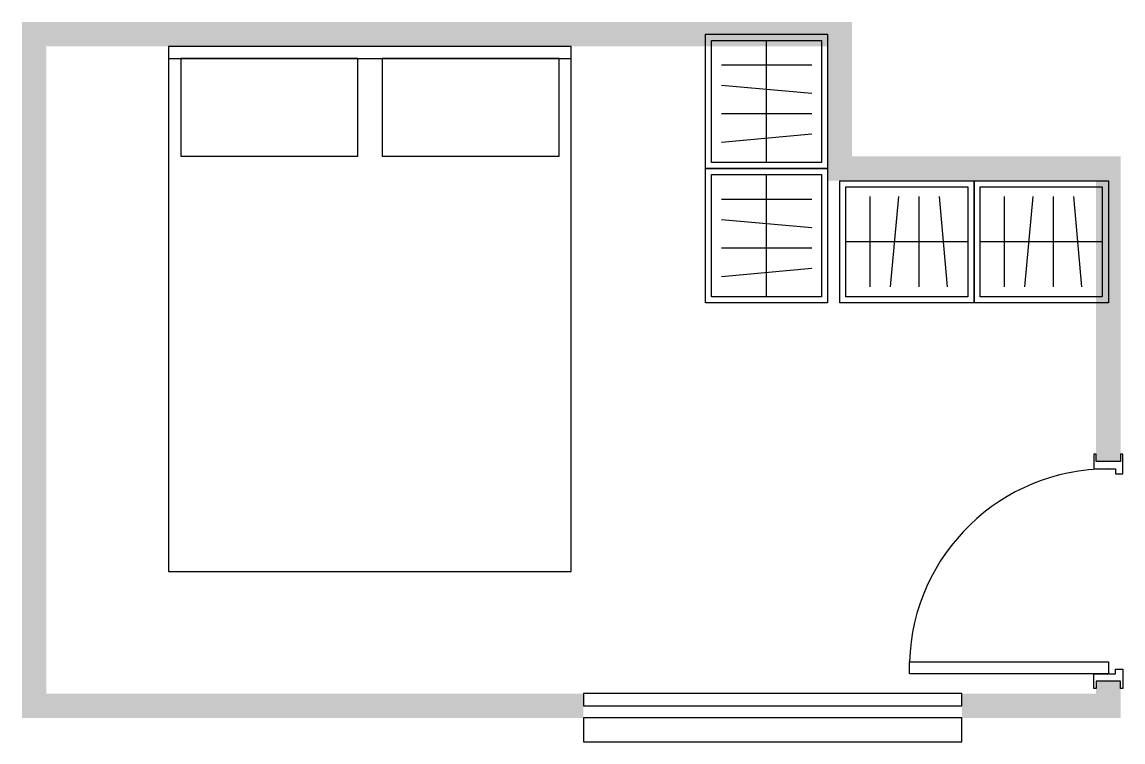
# Model space of a CAD drawing. Header units: millimetres. Extents: x -50 to 4460, y -148 to 2800.
import ezdxf

# ---------------------------------------------------------------- set-up
doc = ezdxf.new("R2010")
doc.units = ezdxf.units.MM

# ---------------------------------------------------------------- blocks, each defined once
blk = doc.blocks.new('Door_Wide')
blk.add_line((100, 50), (100, -50))
for points in [[(70, 60), (70, 50), (100, 50), (100, -50), (70, -50), (70, -60), (130, -60), (130, -50), (130, 30), (150, 30), (150, 60), (70, 60)], [(1030, 60), (1030, 50), (1000, 50), (1000, -50), (1030, -50), (1030, -60), (970, -60), (970, -50), (970, 30), (950, 30), (950, 60), (1030, 60)]]:
    blk.add_lwpolyline(points)
blk.add_lwpolyline([(970, 0), (970, -815), (920, -815), (920, 0)], close=True)
blk.add_arc((945, 0), 815, 180, 268.2422)
for points in [[(0, 50), (0, -50), (100, 50), (100, -50)], [(1000, 50), (1000, -50), (1100, 50), (1100, -50)]]:
    blk.add_solid(points)
blk = doc.blocks.new('robe')
at = {"true_color": 0xffffff}
for p, q in [((250, 25), (250, 525)), ((65, 425), (435, 425)), ((65, 341.7), (435, 308.3)), ((65, 225), (435, 225)), ((65, 108.3), (435, 141.7))]:
    blk.add_line(p, q, dxfattribs=at)
for points in [[(0, 0), (0, 550), (500, 550), (500, 0)], [(25, 25), (25, 525), (475, 525), (475, 25)]]:
    blk.add_lwpolyline(points, close=True, dxfattribs=at)
blk = doc.blocks.new('Bed')
at = {"true_color": 0xbebebe}
blk.add_line((0, -100), (1650, -100), dxfattribs=at)
at = {"true_color": 0xffffff}
for points in [[(0, -50), (0, -2200), (1650, -2200), (1650, -50)], [(50, -100), (50, -500), (775, -500), (775, -100)], [(875, -100), (875, -500), (1600, -500), (1600, -100)]]:
    blk.add_lwpolyline(points, close=True, dxfattribs=at)
blk = doc.blocks.new('AllBlock')
at = {"true_color": 0xffffff}
for points in [[(2249.5, 49.5), (2249.5, 0), (3800.5, 0), (3800.5, 49.5)], [(2249.5, -49.5), (2249.5, -148.5), (3800.5, -148.5), (3800.5, -49.5)]]:
    blk.add_lwpolyline(points, close=True, dxfattribs=at)
for points in [[(-50, 2800), (-50, 2700), (600, 2800), (600, 2700)], [(-50, 2800), (-50, 2150), (50, 2800), (50, 2150)], [(500, 2800), (500, 2700), (1150, 2800), (1150, 2700)], [(1050, 2800), (1050, 2700), (1700, 2800), (1700, 2700)], [(1600, 2800), (1600, 2700), (2250, 2800), (2250, 2700)], [(2150, 2800), (2150, 2700), (2800, 2800), (2800, 2700)], [(2700, 2800), (2700, 2700), (3350, 2800), (3350, 2700)], [(3250, 2800), (3250, 2150), (3350, 2800), (3350, 2150)], [(-50, 2250), (-50, 1600), (50, 2250), (50, 1600)], [(3250, 2250), (3250, 2150), (3900, 2250), (3900, 2150)], [(3800, 2250), (3800, 2150), (4450, 2250), (4450, 2150)], [(4350, 2250), (4350, 1600), (4450, 2250), (4450, 1600)], [(-50, 1700), (-50, 1050), (50, 1700), (50, 1050)], [(4350, 1700), (4350, 1050), (4450, 1700), (4450, 1050)], [(-50, 1150), (-50, 500), (50, 1150), (50, 500)], [(-50, 600), (-50, -50), (50, 600), (50, -50)], [(-50, 50), (-50, -50), (600, 50), (600, -50)], [(500, 50), (500, -50), (1150, 50), (1150, -50)], [(1050, 50), (1050, -50), (1700, 50), (1700, -50)], [(1600, 50), (1600, -50), (2250, 50), (2250, -50)], [(3800, 50), (3800, -50), (4450, 50), (4450, -50)]]:
    blk.add_solid(points)
for name, p in [('robe', (2750, 2200)), ('Bed', (550, 2750)), ('robe', (2750, 1650))]:
    blk.add_blockref(name, p)
for name, p, rotation in [('robe', (3850, 1650), 90), ('robe', (4400, 1650), 90), ('Door_Wide', (4400, 1100), 270)]:
    blk.add_blockref(name, p, dxfattribs=dict(rotation=rotation))

msp = doc.modelspace()

# ---------------------------------------------------------------- block references
msp.add_blockref('AllBlock', (0, 0))

doc.saveas('drawing.dxf')
